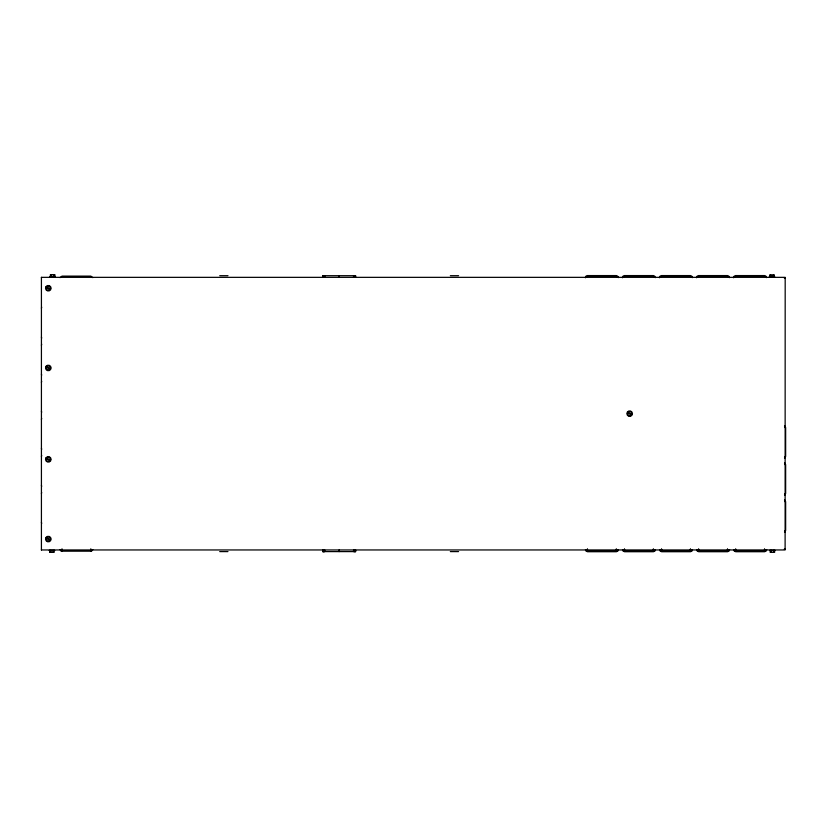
<?xml version="1.0" encoding="UTF-8"?>
<svg xmlns="http://www.w3.org/2000/svg" width="827" height="827" viewBox="0 0 827 827"><rect width="100%" height="100%" fill="white"/><g stroke="black" fill="none" stroke-linecap="round" stroke-linejoin="round"><path stroke-width="1.24" d="M41.422 308.233L41.701 307.199M41.422 345.293L41.701 344.259M41.422 382.353L41.701 381.33M41.422 419.413L41.701 418.39M41.422 456.473L41.701 455.45M41.422 493.533L41.701 492.51M585.33 277.634L585.929 276.187L587.387 275.577L616.208 275.577L617.666 276.187L618.276 277.634L618.203 277.107M622.39 277.634L622.989 276.187L624.447 275.577L653.278 275.577L654.726 276.187L655.335 277.634L653.34 276.115L624.519 276.115L622.535 277.634M618.41 549.666L617.81 551.123L616.353 551.723L587.532 551.723L586.074 551.123L585.464 549.666L587.459 551.185L616.28 551.185L618.276 549.666M659.45 277.634L660.049 276.187L661.507 275.577L690.338 275.577L691.796 276.187L692.395 277.634L690.4 276.115L661.579 276.115L659.595 277.634M655.47 549.666L654.87 551.123L653.413 551.723L624.592 551.723L623.134 551.123L622.535 549.666L622.597 550.193M696.51 277.634L697.12 276.187L698.567 275.577L727.398 275.577L728.856 276.187L729.455 277.634L727.471 276.115L698.639 276.115L696.654 277.634M692.53 549.666L691.93 551.123L690.473 551.723L661.652 551.723L660.194 551.123L659.595 549.666L661.579 551.185L690.4 551.185L692.395 549.666M733.57 277.634L734.18 276.187L735.637 275.577L764.458 275.577L765.916 276.187L766.515 277.634L766.443 277.107M729.6 549.666L728.99 551.123L727.533 551.723L698.712 551.723L697.254 551.123L696.654 549.666L698.639 551.185L727.471 551.185L729.455 549.666M766.66 549.666L766.05 551.123L764.603 551.723L735.772 551.723L734.314 551.123L733.714 549.666L735.699 551.185L764.53 551.185L766.515 549.666M785.112 456.473L784.513 457.931M785.112 493.533L784.513 494.991M785.112 530.603L784.513 532.05M60.02 549.666L61.477 551.123L62.015 549.128L62.015 551.185L90.836 551.185L92.831 549.666M586.922 551.123L587.459 549.128L587.459 551.185M622.731 550.162L623.982 551.123L624.519 549.128L624.519 551.185L653.34 551.185L655.335 549.666M661.042 551.123L661.579 549.128L661.579 551.185M698.112 551.123L698.639 549.128L698.639 551.185M735.172 551.123L735.699 549.128L735.699 551.185M60.02 277.634L62.015 276.115L90.836 276.115L92.831 277.634M585.464 277.634L587.459 276.115L616.28 276.115L618.069 277.138M733.714 277.634L735.699 276.115L764.53 276.115L766.309 277.138M60.981 550.916L62.015 549.128M586.426 550.916L587.459 549.128M623.486 550.916L624.519 549.128M660.546 550.916L661.579 549.128M697.616 550.916L698.639 549.128M734.676 550.916L735.699 549.128M784.616 458.189L785.65 456.411L785.65 427.58L784.616 425.802M784.616 495.249L785.65 493.471L785.65 464.64L784.616 462.862M784.616 532.309L785.65 530.531L785.65 501.7L784.616 499.921M219.744 275.701L227.983 275.701M322.695 275.701L355.631 275.701L355.631 277.345M450.343 275.701L458.582 275.701M770.33 275.825L770.154 274.998M49.847 276.59L55.419 276.59M769.224 276.89L774.796 276.89M49.847 277.045L55.419 277.045M41.35 277.345L785.185 277.345L785.112 549.955L41.35 549.955M784.378 278.172L785.112 278.172M784.265 549.128L785.112 549.128M49.186 550.41L54.747 550.41M769.617 550.41L775.178 550.41M219.724 551.599L227.963 551.599M450.333 551.599L458.572 551.599M623.982 551.123L624.519 551.185M61.477 551.123L62.015 551.185M628.158 412.384L631.518 414.317M627.807 412.983L631.166 414.916M46.819 286.959L50.178 288.902M46.467 287.558L49.827 289.502M46.819 366.671L50.178 368.615M46.467 367.271L49.827 369.214M46.819 458.086L50.178 460.029M46.467 458.685L49.827 460.629M46.819 537.798L50.178 539.742M46.467 538.398L49.827 540.341M784.513 426.194L785.112 427.652M784.513 463.254L785.112 464.712M784.513 500.314L785.112 501.772M764.53 551.185L764.53 549.128L765.554 550.916M727.471 551.185L727.471 549.128L728.494 550.916M690.4 551.185L690.4 549.128L691.434 550.916M653.34 551.185L653.34 549.128L654.374 550.916M616.28 551.185L616.28 549.128L617.314 550.916M90.836 551.185L90.836 549.128L91.869 550.916M41.701 338.088L41.422 337.054M41.701 375.148L41.422 374.114M41.701 412.208L41.422 411.184M41.701 449.268L41.422 448.244M41.701 486.328L41.422 485.304M41.701 523.388L41.422 522.364M764.53 549.128L765.058 551.123M727.471 549.128L727.998 551.123M690.4 549.128L690.938 551.123M653.34 549.128L653.878 551.123M616.28 549.128L616.818 551.123M90.836 549.128L91.373 551.123M774.641 550.41L774.641 552.302L770.154 552.302L770.154 550.41M774.248 276.89L774.248 274.998L769.772 274.998L769.772 276.89M773.865 274.998L773.865 275.825L773.514 274.998M773.514 550.41L773.514 552.302M773.131 274.998L773.131 276.89M771.271 550.41L771.271 552.302M770.888 274.998L770.888 276.89M770.888 552.302L770.888 551.475L770.547 552.302M770.506 274.998L770.506 275.825M355.62 549.955L355.61 551.599L322.685 551.599L322.675 549.955M355.455 275.701L355.455 277.345M355.434 549.955L355.548 551.599M355.3 275.701L355.3 277.345M355.29 549.955L355.29 551.599M355.124 275.701L355.124 277.345M355.103 549.955L355.103 551.599M354.907 275.701L354.907 277.345M354.886 549.955L354.886 551.599M354.669 275.701L354.669 277.345M354.649 549.955L354.649 551.599M354.411 275.701L354.411 277.345M354.39 549.955L354.39 551.599M354.059 275.701L354.132 277.345M354.121 549.955L354.039 551.599M353.574 275.701L353.574 277.345M353.563 549.955L353.563 551.599M339.163 275.701L339.163 277.345M339.142 549.955L339.142 551.599M324.753 275.701L324.753 277.345M324.732 549.955L324.732 551.599M323.915 275.701L323.915 277.345M323.905 549.955L323.905 551.599M323.657 275.701L323.657 277.345M323.646 549.955L323.646 551.599M323.419 275.701L323.419 277.345M323.409 549.955L323.409 551.599M323.202 275.701L323.202 277.345M323.192 549.955L323.192 551.599M323.026 275.701L323.026 277.345M323.006 549.955L323.006 551.599M322.871 275.701L322.871 277.345M322.861 549.955L322.861 551.599M322.768 275.701L322.768 277.345M54.871 276.59L54.871 274.698L50.395 274.698L50.395 276.59M54.489 274.698L54.489 275.525L54.148 274.698M54.21 550.41L54.21 552.302L49.723 552.302L49.723 550.41M53.755 274.698L53.755 276.59M53.083 550.41L53.083 552.302M51.512 274.698L51.512 276.59M50.778 274.698L50.778 275.525M50.85 550.41L50.85 552.302M50.457 552.302L50.457 551.475L50.116 552.302M41.422 277.345L41.422 549.955M46.074 286.597L45.537 288.23L46.074 289.863L47.459 290.877L49.186 290.877L50.581 289.863L51.109 288.23L50.581 286.597L49.186 285.584L47.459 285.584L46.074 286.597M46.074 366.309L45.537 367.943L46.074 369.576L47.459 370.589L49.186 370.589L50.581 369.576L51.109 367.943L50.581 366.309L49.186 365.296L47.459 365.296L46.074 366.309M46.074 457.724L45.537 459.357L46.074 460.99L47.459 462.004L49.186 462.004L50.581 460.99L51.109 459.357L50.581 457.724L49.186 456.711L47.459 456.711L46.074 457.724M46.074 537.436L45.537 539.07L46.074 540.703L47.459 541.716L49.186 541.716L50.581 540.703L51.109 539.07L50.581 537.436L49.186 536.423L47.459 536.423L46.074 537.436M627.414 412.011L626.876 413.655L627.414 415.288L628.799 416.301L630.525 416.301L631.911 415.288L632.448 413.655L631.911 412.011L630.525 410.998L628.799 410.998L627.414 412.011M47.201 286.287L46.085 288.23L47.201 290.174L49.444 290.174L50.561 288.23L49.444 286.287L47.201 286.287M47.201 365.999L46.085 367.943L47.201 369.886L49.444 369.886L50.561 367.943L49.444 365.999L47.201 365.999M47.201 457.424L46.085 459.357L47.201 461.301L49.444 461.301L50.561 459.357L49.444 457.424L47.201 457.424M47.201 537.126L46.085 539.07L47.201 541.013L49.444 541.013L50.561 539.07L49.444 537.126L47.201 537.126M628.541 411.712L627.424 413.655L628.541 415.588L630.784 415.588L631.9 413.655L630.784 411.712L628.541 411.712M324.267 277.345L324.267 275.701L324.194 277.345M324.256 551.599L324.256 549.955L324.174 551.599"/></g></svg>
